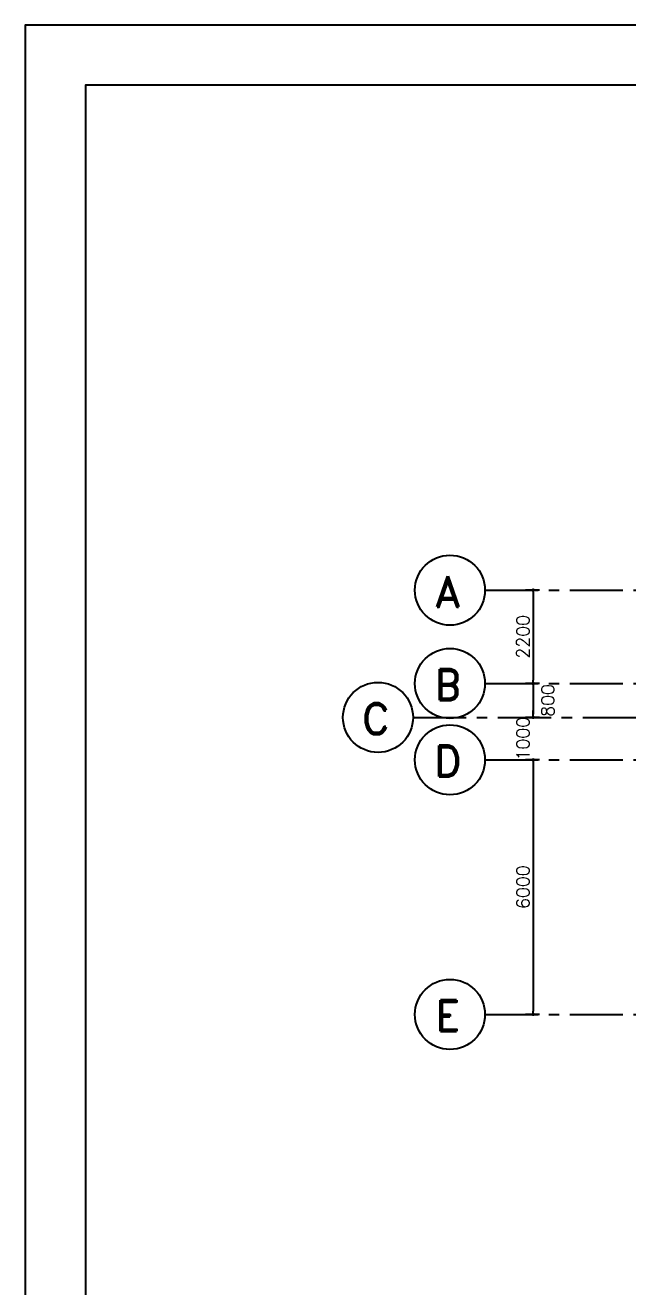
# Model space of a CAD drawing. Header units: inches. Extents: x 1387 to 2676, y -3554 to -2136.
# Drawn here: x 2579.76 to 2593.95, y -2658.91 to -2629.18 of the extents above; entities that cross this region are included whole.
import ezdxf
from ezdxf.enums import TextEntityAlignment as Align

# ---------------------------------------------------------------- set-up
doc = ezdxf.new("R2010")
doc.units = ezdxf.units.IN
doc.header["$MEASUREMENT"] = 0
for name, pattern in [('CENTER', [2, 1.25, -0.25, 0.25, -0.25]), ('DASHDOTX2', [2, 1, -0.5, 0, -0.5]), ('HIDDEN', [0.375, 0.25, -0.125])]:
    doc.linetypes.add(name, pattern=pattern)
for name, color, linetype in [('1', 1, 'Continuous'), ('3', 3, 'HIDDEN'), ('Ax', 1, 'DASHDOTX2'), ('AXE', 1, 'CENTER'), ('DIM', 8, 'Continuous'), ('lateral brace', 5, 'Continuous'), ('Layer4', 118, 'Continuous'), ('wall', 4, 'Continuous')]:
    doc.layers.add(name, color=color, linetype=linetype)
doc.styles.add('ROMAND', font='ROMAND.shx')
doc.styles.add('ROMANT', font='romant')
doc.dimstyles.new('1-100', dxfattribs={"dimtxt": 0.3, "dimasz": 0.08, "dimexe": 0.18, "dimexo": 0.0625, "dimgap": 0.09, "dimtad": 1, "dimdec": 0, "dimlfac": 1000, "dimdsep": 46, "dimtxsty": 'ROMANT', "dimblk": 'DOT', "dimcen": 0.09, "dimclrd": 1, "dimclre": 1, "dimclrt": 3, "dimadec": 0, "dimazin": 0, "dimtfac": 1, "dimtdec": 0, "dimtix": 1, "dimtofl": 0, "dimtmove": 2, "dimatfit": 3, "dimldrblk": 'DOT', "dimfxl": 1, "dimtolj": 1, "dimarcsym": 0})

# ---------------------------------------------------------------- blocks, each defined once
blk = doc.blocks.new('DOT')
at = {"layer": 'DIM', "color": 0, "linetype": 'ByBlock'}
blk.add_line((-0.5, 0), (-1, 0), dxfattribs=at)
at = {"layer": 'DIM', "color": 0, "linetype": 'ByBlock', "const_width": 0.5}
blk.add_lwpolyline([(-0.25, 0, 1), (0.25, 0, 1)], format="xyb", close=True, dxfattribs=at)
blk = doc.blocks.new('*D2144')
at = {"layer": 'Defpoints', "color": 0, "transparency": 16777216}
for p in [(2591.928, -2642.491), (2591.72, -2644.691), (2591.928, -2644.691)]:
    blk.add_point(p, dxfattribs=at)
at = {"layer": 'wall', "color": 1, "lineweight": -2, "transparency": 16777216}
for p, q in [((2591.866, -2642.491), (2591.54, -2642.491)), ((2591.72, -2642.571), (2591.72, -2644.611)), ((2591.866, -2644.691), (2591.54, -2644.691))]:
    blk.add_line(p, q, dxfattribs=at)
at = {"layer": 'wall', "color": 1, "lineweight": -2, "transparency": 16777216, "xscale": 0.08, "yscale": 0.08, "zscale": 0.08}
for p, rotation in [((2591.72, -2642.491), 89.999316665766), ((2591.72, -2644.691), 269.9993166657659)]:
    blk.add_blockref('DOT', p, dxfattribs=dict(at, rotation=rotation))
at = {"layer": 'wall', "color": 3, "transparency": 16777216, "insert": (2591.48, -2643.591), "char_height": 0.3, "attachment_point": 5, "rotation": 89.9993, "style": 'ROMANT'}
blk.add_mtext('\\A1;2200', dxfattribs=at)
blk = doc.blocks.new('_Dot')
at = {"layer": 'DIM', "color": 0, "lineweight": -2}
blk.add_line((-0.5, 0), (-1, 0), dxfattribs=at)
at = {"layer": 'DIM', "color": 0, "const_width": 0.5}
blk.add_lwpolyline([(-0.25, 0, 1), (0.25, 0, 1)], format="xyb", close=True, dxfattribs=at)
blk = doc.blocks.new('*D2090')
at = {"layer": 'Defpoints', "color": 0, "transparency": 16777216}
for p in [(2591.928, -2644.691), (2591.72, -2645.491), (2591.928, -2645.491)]:
    blk.add_point(p, dxfattribs=at)
at = {"layer": 'wall', "color": 1, "lineweight": -2, "transparency": 16777216}
for p, q in [((2591.866, -2644.691), (2591.54, -2644.691)), ((2591.72, -2644.771), (2591.72, -2645.411)), ((2591.866, -2645.491), (2591.54, -2645.491))]:
    blk.add_line(p, q, dxfattribs=at)
at = {"layer": 'wall', "color": 1, "lineweight": -2, "transparency": 16777216, "xscale": 0.08, "yscale": 0.08, "zscale": 0.08}
for p, rotation in [((2591.72, -2644.691), 89.9983735174922), ((2591.72, -2645.491), 269.9983735174923)]:
    blk.add_blockref('DOT', p, dxfattribs=dict(at, rotation=rotation))
at = {"layer": 'wall', "color": 3, "transparency": 16777216, "insert": (2592.067, -2645.091), "char_height": 0.3, "attachment_point": 5, "rotation": 89.9984, "style": 'ROMANT'}
blk.add_mtext('\\A1;800', dxfattribs=at)
blk = doc.blocks.new('*D2091')
at = {"layer": 'Defpoints', "color": 0, "transparency": 16777216}
for p in [(2591.928, -2645.491), (2591.72, -2646.491), (2591.928, -2646.491)]:
    blk.add_point(p, dxfattribs=at)
at = {"layer": 'wall', "color": 1, "lineweight": -2, "transparency": 16777216}
for p, q in [((2591.866, -2645.491), (2591.54, -2645.491)), ((2591.72, -2645.411), (2591.72, -2645.331)), ((2591.866, -2646.491), (2591.54, -2646.491)), ((2591.72, -2646.571), (2591.72, -2646.651))]:
    blk.add_line(p, q, dxfattribs=at)
at = {"layer": 'wall', "color": 1, "lineweight": -2, "transparency": 16777216, "xscale": 0.08, "yscale": 0.08, "zscale": 0.08}
for p, rotation in [((2591.72, -2645.491), 269.9983735174825), ((2591.72, -2646.491), 89.99837351748256)]:
    blk.add_blockref('DOT', p, dxfattribs=dict(at, rotation=rotation))
at = {"layer": 'wall', "color": 3, "transparency": 16777216, "insert": (2591.48, -2645.991), "char_height": 0.3, "attachment_point": 5, "rotation": 89.9984, "style": 'ROMANT'}
blk.add_mtext('\\A1;1000', dxfattribs=at)
blk = doc.blocks.new('*D2092')
at = {"layer": 'Defpoints', "color": 0, "transparency": 16777216}
for p in [(2591.928, -2646.491), (2591.72, -2652.491), (2591.928, -2652.491)]:
    blk.add_point(p, dxfattribs=at)
at = {"layer": 'wall', "color": 1, "lineweight": -2, "transparency": 16777216}
for p, q in [((2591.866, -2646.491), (2591.54, -2646.491)), ((2591.72, -2646.571), (2591.72, -2652.411)), ((2591.866, -2652.491), (2591.54, -2652.491))]:
    blk.add_line(p, q, dxfattribs=at)
at = {"layer": 'wall', "color": 1, "lineweight": -2, "transparency": 16777216, "xscale": 0.08, "yscale": 0.08, "zscale": 0.08}
for p, rotation in [((2591.72, -2646.491), 89.99960862946195), ((2591.72, -2652.491), 269.999608629462)]:
    blk.add_blockref('DOT', p, dxfattribs=dict(at, rotation=rotation))
at = {"layer": 'wall', "color": 3, "transparency": 16777216, "insert": (2591.48, -2649.491), "char_height": 0.3, "attachment_point": 5, "rotation": 89.9996, "style": 'ROMANT'}
blk.add_mtext('\\A1;6000', dxfattribs=at)

msp = doc.modelspace()

# ---------------------------------------------------------------- linework, layer by layer
at = {"layer": '1'}
msp.add_lwpolyline([(2581.17125691, -2687.22591269), (2662.43960708, -2687.22591269), (2662.43960708, -2630.59291606), (2581.17125691, -2630.59291606)], close=True, dxfattribs=at)
at = {"layer": 'Ax', "linetype": 'Continuous', "ltscale": 0.5}
for centre in [(2589.76058138, -2642.49257522), (2589.76058138, -2644.69057522), (2588.06552333, -2645.49057522), (2589.76058138, -2646.49057522), (2589.76058138, -2652.49057522)]:
    msp.add_circle(centre, 0.825, dxfattribs=at)
at = {"layer": 'AXE'}
for p, q in [((2590.58561037, -2642.49069494), (2613.86332282, -2642.49069494)), ((2590.58561037, -2644.69057522), (2613.86332282, -2644.69063386)), ((2588.89055233, -2645.49057522), (2613.86332282, -2645.49063386)), ((2590.58561037, -2646.49057522), (2613.86332282, -2646.49063386)), ((2590.58561037, -2652.49057522), (2613.86332282, -2652.49063386))]:
    msp.add_line(p, q, dxfattribs=at)
at = {"layer": 'DIM'}
msp.add_lwpolyline([(2579.755432, -2688.6417376), (2663.855432, -2688.6417376), (2663.855432, -2629.17709114), (2579.755432, -2629.17709114)], close=True, dxfattribs=at)
at = {"layer": 'lateral brace'}
msp.add_lwpolyline([(2579.755432, -2688.6417376), (2663.855432, -2688.6417376), (2663.855432, -2629.17709114), (2579.755432, -2629.17709114)], close=True, dxfattribs=at)
at = {"layer": 'Layer4'}
msp.add_lwpolyline([(2663.855432, -2629.17709114), (2579.755432, -2629.17709114), (2579.755432, -2688.6417376), (2663.855432, -2688.6417376)], close=True, dxfattribs=at)

# ---------------------------------------------------------------- texts
at = {"layer": '3', "color": 3, "style": 'ROMAND'}
for s, p in [('A', (2589.71140953, -2642.5229417, 0.00000001)), ('B', (2589.71140953, -2644.7209417, 0.00000001)), ('C', (2588.01635149, -2645.5209417, 0.00000001)), ('D', (2589.71140953, -2646.5209417, 0.00000001)), ('E', (2589.71140953, -2652.5209417, 0.00000001))]:
    msp.add_text(s, height=0.7299072, dxfattribs=at).set_placement(p, align=Align.MIDDLE_CENTER)

# ---------------------------------------------------------------- dimensions: what is measured, and where the dimension line sits
at = {"layer": 'wall'}
for p1, p2, picture, middle in [((2591.9284269, -2642.49069494), (2591.92840066, -2644.6905778), '*D2144', (2591.48015507, -2643.59063102)), ((2591.92842905, -2645.4905778), (2591.92840066, -2646.4905778), '*D2091', (2591.48015614, -2645.99056507)), ((2591.92844164, -2646.4905786), (2591.92840066, -2652.4905778), '*D2092', (2591.48016244, -2649.49057514))]:
    dim = msp.add_aligned_dim(p1=p1, p2=p2, distance=-0.20825871, dimstyle='1-100', dxfattribs=at)
    dim.commit()
    dim.dimension.update_dxf_attribs({"geometry": picture, "text_midpoint": middle})
dim = msp.add_linear_dim(base=(2591.72014195, -2645.49057189), p1=(2591.92842337, -2644.6905786), p2=(2591.92840066, -2645.4905778), angle=269.998373518, dimstyle='1-100', dxfattribs=at)
dim.commit()
dim.dimension.update_dxf_attribs({"geometry": '*D2090', "text_midpoint": (2592.06745416, -2645.09056548), "dimtype": 161})

doc.saveas('drawing.dxf')
